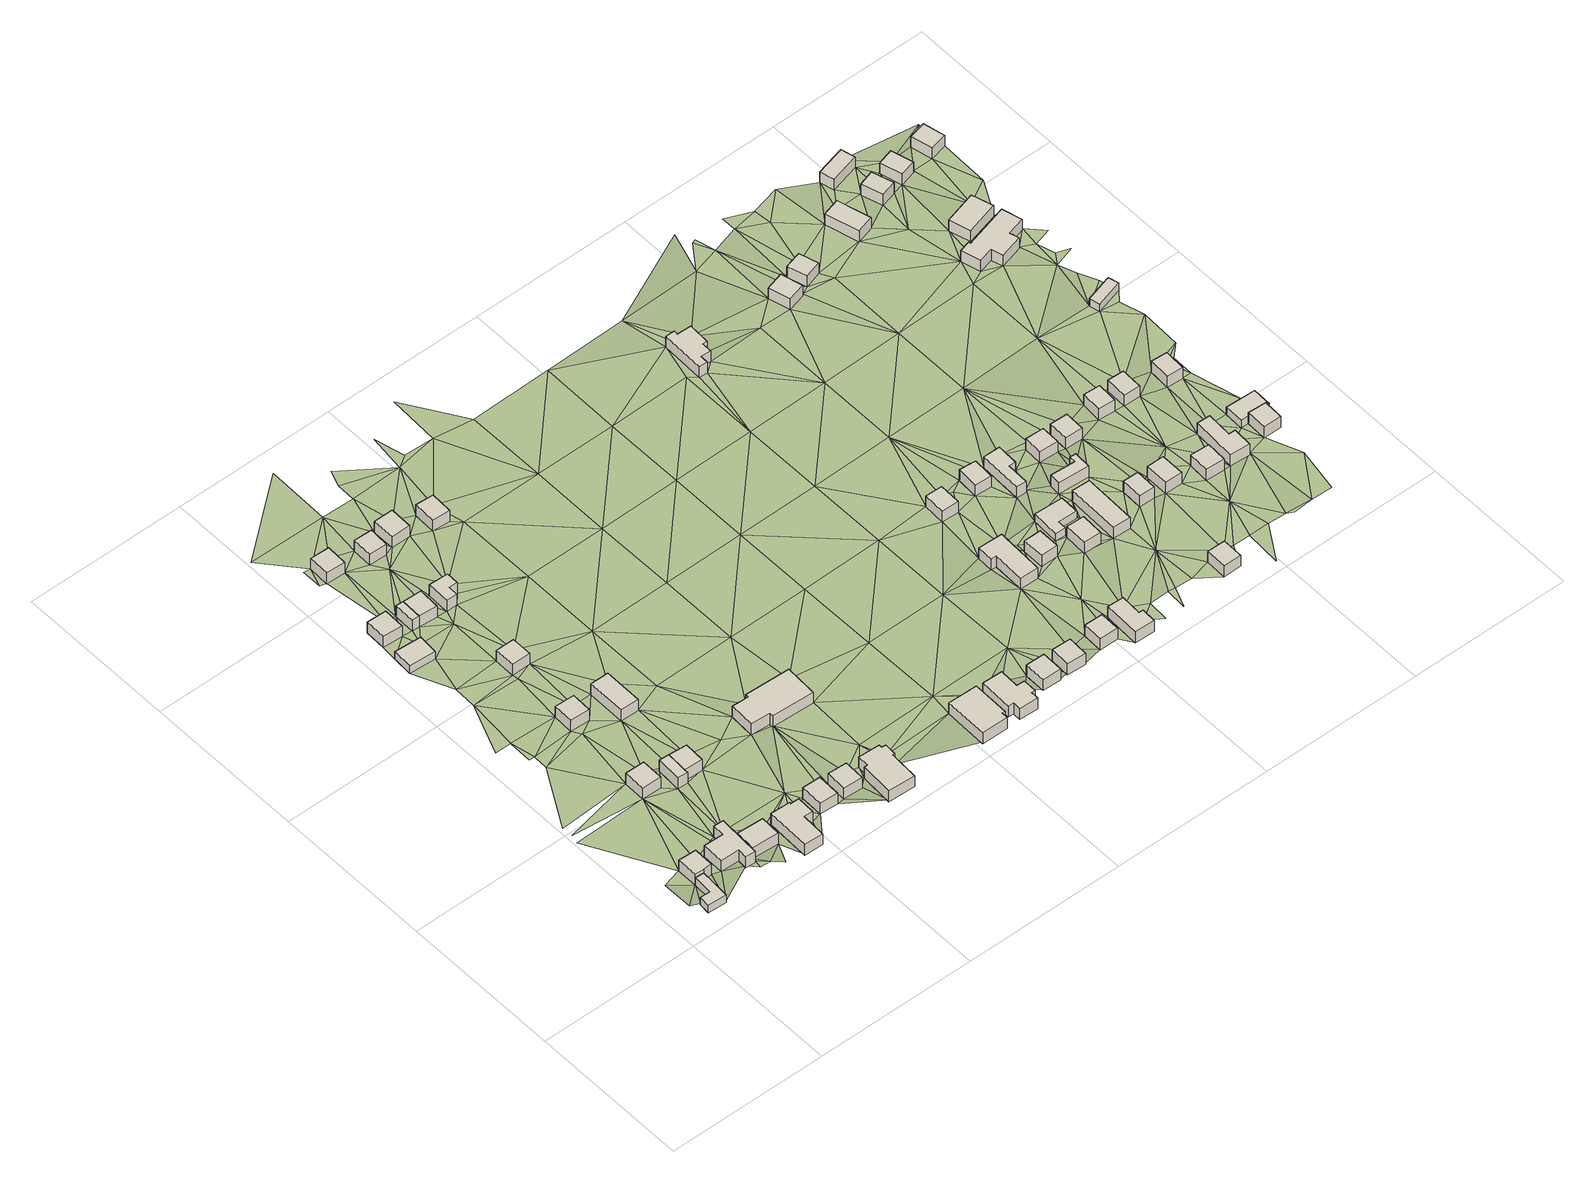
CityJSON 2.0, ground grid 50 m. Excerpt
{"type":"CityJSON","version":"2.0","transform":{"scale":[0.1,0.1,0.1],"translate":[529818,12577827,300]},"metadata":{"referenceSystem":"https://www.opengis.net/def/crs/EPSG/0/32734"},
"CityObjects":{
"building1":{"type":"Building","attributes":{"building":"cabin","building:levels":"1","building_height":2.8,"plus_code":"4FRWFFP8+54V","ground_height":163.8,"roof_height":166.6},"geometry":[{"type":"Solid","lod":"1","boundaries":[[[[0,1,2,3]],[[1,4,5,2]],[[4,6,7,5]],[[6,8,9,7]],[[8,10,11,9]],[[10,0,3,11]],[[3,2,5,7,9,11]],[[10,8,6,4,1,0]]]]}]},
"building2":{"type":"Building","attributes":{"address":"71 Palm Lane Mamre 7347 Cape Town","building":"house","building:levels":"1","building_height":4.1,"plus_code":"4FRWFFP8+648","ground_height":163.8,"roof_height":167.9},"geometry":[{"type":"Solid","lod":"1","boundaries":[[[[1,0,12,13]],[[0,14,15,12]],[[14,16,17,15]],[[16,18,19,17]],[[18,1,13,19]],[[13,12,15,17,19]],[[18,16,14,0,1]]]]}]},
"building3":{"type":"Building","attributes":{"address":"73 Palm Lane Mamre 7347 Cape Town","building":"house","building:levels":"1","building_height":4.1,"plus_code":"4FRWFFP8+657","ground_height":163.92,"roof_height":168.02},"geometry":[{"type":"Solid","lod":"1","boundaries":[[[[20,21,22,23]],[[21,24,25,22]],[[24,26,27,25]],[[26,28,29,27]],[[28,30,31,29]],[[30,32,33,31]],[[32,34,35,33]],[[34,20,23,35]],[[23,22,25,27,29,31,33,35]],[[34,32,30,28,26,24,21,20]]]]}]},
"building4":{"type":"Building","attributes":{"address":"75 Palm Lane Mamre 7347 Cape Town","building":"house","building:levels":"1","building_height":4.1,"plus_code":"4FRWFFP8+662","ground_height":163.92,"roof_height":168.02},"geometry":[{"type":"Solid","lod":"1","boundaries":[[[[36,37,38,39]],[[37,40,41,38]],[[40,42,43,41]],[[42,36,39,43]],[[39,38,41,43]],[[42,40,37,36]]]]}]},
"building5":{"type":"Building","attributes":{"address":"74 Palm Lane Mamre 7347 Cape Town","building":"house","building:levels":"1","building_height":4.1,"plus_code":"4FRWFFP8+85G","ground_height":163.4,"roof_height":167.5},"geometry":[{"type":"Solid","lod":"1","boundaries":[[[[44,45,46,47]],[[45,48,49,46]],[[48,50,51,49]],[[50,44,47,51]],[[47,46,49,51]],[[50,48,45,44]]]]}]},
"building6":{"type":"Building","attributes":{"address":"Mamre 7347 Cape Town","building":"cabin","building:levels":"1","building_height":2.8,"plus_code":"4FRWFFP8+H4M","ground_height":162.98,"roof_height":165.78},"geometry":[{"type":"Solid","lod":"1","boundaries":[[[[52,53,54,55]],[[53,56,57,54]],[[56,58,59,57]],[[58,52,55,59]],[[55,54,57,59]],[[58,56,53,52]]]]}]},
"building7":{"type":"Building","attributes":{"address":"Mamre 7347 Cape Town","building":"garage","building:levels":"1","building_height":4.1,"plus_code":"4FRWFFP8+866","ground_height":163.4,"roof_height":167.5},"geometry":[{"type":"Solid","lod":"1","boundaries":[[[[60,61,62,63]],[[61,64,65,62]],[[64,66,67,65]],[[66,68,69,67]],[[68,60,63,69]],[[63,62,65,67,69]],[[68,66,64,61,60]]]]}]},
"building8":{"type":"Building","attributes":{"address":"77 Palm Lane Mamre 7347 Cape Town","building":"house","building:levels":"1","building_height":4.1,"plus_code":"4FRWFFP8+56H","ground_height":164.09,"roof_height":168.19},"geometry":[{"type":"Solid","lod":"1","boundaries":[[[[70,71,72,73]],[[71,74,75,72]],[[74,76,77,75]],[[76,78,79,77]],[[78,80,81,79]],[[80,82,83,81]],[[82,84,85,83]],[[84,70,73,85]],[[73,72,75,77,79,81,83,85]],[[84,82,80,78,76,74,71,70]]]]}]},
"building9":{"type":"Building","attributes":{"address":"15 Manna Lane Mamre 7347 Cape Town","building":"house","building:levels":"1","building_height":4.1,"plus_code":"4FRWFFP8+J4F","ground_height":163.02,"roof_height":167.12},"geometry":[{"type":"Solid","lod":"1","boundaries":[[[[86,87,88,89]],[[87,90,91,88]],[[90,92,93,91]],[[92,86,89,93]],[[89,88,91,93]],[[92,90,87,86]]]]}]},
"building10":{"type":"Building","attributes":{"address":"Olyf Lane Mamre 7347 Cape Town","building":"house","building:levels":"1","building_height":4.1,"plus_code":"4FRWFFP8+C5P","ground_height":162.97,"roof_height":167.07},"geometry":[{"type":"Solid","lod":"1","boundaries":[[[[94,95,96,97]],[[95,98,99,96]],[[98,100,101,99]],[[100,94,97,101]],[[97,96,99,101]],[[100,98,95,94]]]]}]},
"building11":{"type":"Building","attributes":{"address":"76 Palm Lane Mamre 7347 Cape Town","building":"house","building:levels":"1","building_height":4.1,"plus_code":"4FRWFFP8+868","ground_height":163.4,"roof_height":167.5},"geometry":[{"type":"Solid","lod":"1","boundaries":[[[[60,68,69,63]],[[68,102,103,69]],[[102,104,105,103]],[[104,60,63,105]],[[63,69,103,105]],[[104,102,68,60]]]]}]},
"building12":{"type":"Building","attributes":{"building":"garage","building:levels":"1","building_height":4.1,"plus_code":"4FRWFFP8+J4H","ground_height":162.98,"roof_height":167.08},"geometry":[{"type":"Solid","lod":"1","boundaries":[[[[106,107,108,109]],[[107,110,111,108]],[[110,112,113,111]],[[112,106,109,113]],[[109,108,111,113]],[[112,110,107,106]]]]}]},
"building13":{"type":"Building","attributes":{"address":"18 Olyf Lane Mamre 7347 Cape Town","building":"house","building:levels":"1","building_height":4.1,"plus_code":"4FRWFFP8+G5H","ground_height":162.94,"roof_height":167.04},"geometry":[{"type":"Solid","lod":"1","boundaries":[[[[114,115,116,117]],[[115,118,119,116]],[[118,120,121,119]],[[120,114,117,121]],[[117,116,119,121]],[[120,118,115,114]]]]}]},
"building14":{"type":"Building","attributes":{"address":"79 Palm Lane Mamre 7347 Cape Town","building":"house","building:levels":"1","building_height":4.1,"plus_code":"4FRWFFP8+682","ground_height":164.09,"roof_height":168.19},"geometry":[{"type":"Solid","lod":"1","boundaries":[[[[122,123,124,125]],[[123,126,127,124]],[[126,128,129,127]],[[128,122,125,129]],[[125,124,127,129]],[[128,126,123,122]]]]}]},
"building15":{"type":"Building","attributes":{"address":"13 Manna Lane Mamre 7347 Cape Town","building":"house","building:levels":"1","building_height":4.1,"plus_code":"4FRWFFP8+J5F","ground_height":162.98,"roof_height":167.08},"geometry":[{"type":"Solid","lod":"1","boundaries":[[[[106,112,113,109]],[[112,130,131,113]],[[130,132,133,131]],[[132,106,109,133]],[[109,113,131,133]],[[132,130,112,106]]]]}]},
"building16":{"type":"Building","attributes":{"address":"40 Manna Lane Mamre 7347 Cape Town","building":"house","building:levels":"1","building_height":4.1,"plus_code":"4FRWFFP8+P4G","ground_height":162.66,"roof_height":166.76},"geometry":[{"type":"Solid","lod":"1","boundaries":[[[[134,135,136,137]],[[135,138,139,136]],[[138,140,141,139]],[[140,134,137,141]],[[137,136,139,141]],[[140,138,135,134]]]]}]},
"building17":{"type":"Building","attributes":{"address":"Olyf Lane Mamre 7347 Cape Town","building":"house","building:levels":"1","building_height":4.1,"plus_code":"4FRWFFP8+C6G","ground_height":162.97,"roof_height":167.07},"geometry":[{"type":"Solid","lod":"1","boundaries":[[[[142,143,144,145]],[[143,146,147,144]],[[146,148,149,147]],[[148,142,145,149]],[[145,144,147,149]],[[148,146,143,142]]]]}]},
"building18":{"type":"Building","attributes":{"address":"81 Palm Lane Mamre 7347 Cape Town","building":"house","building:levels":"1","building_height":4.1,"plus_code":"4FRWFFP8+684","ground_height":164.09,"roof_height":168.19},"geometry":[{"type":"Solid","lod":"1","boundaries":[[[[150,151,152,153]],[[151,154,155,152]],[[154,156,157,155]],[[156,150,153,157]],[[153,152,155,157]],[[156,154,151,150]]]]}]},
"building19":{"type":"Building","attributes":{"address":"11 Manna Lane Mamre 7347 Mamre, Cape Town","building":"house","building:levels":"1","building_height":4.1,"plus_code":"4FRWFFP8+J6C","ground_height":162.98,"roof_height":167.08},"geometry":[{"type":"Solid","lod":"1","boundaries":[[[[158,159,160,161]],[[159,162,163,160]],[[162,164,165,163]],[[164,166,167,165]],[[166,168,169,167]],[[168,158,161,169]],[[161,160,163,165,167,169]],[[168,166,164,162,159,158]]]]}]},
"building20":{"type":"Building","attributes":{"address":"38 Manna Lane Mamre 7347 Cape Town","building":"house","building:levels":"1","building_height":4.1,"plus_code":"4FRWFFP8+P59","ground_height":162.81,"roof_height":166.91},"geometry":[{"type":"Solid","lod":"1","boundaries":[[[[170,171,172,173]],[[171,174,175,172]],[[174,176,177,175]],[[176,170,173,177]],[[173,172,175,177]],[[176,174,171,170]]]]}]},
"building21":{"type":"Building","attributes":{"address":"83 Paradise Lane Mamre 7347 Cape Town","building":"house","building:levels":"1","building_height":4.1,"plus_code":"4FRWFFP8+59G","ground_height":164.45,"roof_height":168.55},"geometry":[{"type":"Solid","lod":"1","boundaries":[[[[178,179,180,181]],[[179,182,183,180]],[[182,184,185,183]],[[184,186,187,185]],[[186,188,189,187]],[[188,190,191,189]],[[190,192,193,191]],[[192,194,195,193]],[[194,196,197,195]],[[196,178,181,197]],[[181,180,183,185,187,189,191,193,195,197]],[[196,194,192,190,188,186,184,182,179,178]]]]}]},
"building22":{"type":"Building","attributes":{"address":"36 Manna Lane Mamre 7347 Cape Town","building":"house","building:levels":"1","building_height":4.1,"plus_code":"4FRWFFP8+P67","ground_height":162.66,"roof_height":166.76},"geometry":[{"type":"Solid","lod":"1","boundaries":[[[[198,199,200,201]],[[199,202,203,200]],[[202,204,205,203]],[[204,198,201,205]],[[201,200,203,205]],[[204,202,199,198]]]]}]},
"building23":{"type":"Building","attributes":{"address":"Mamre Community Centre Paradise Lane Mamre 7347 Cape Town","building":"yes","building:levels":"1","amenity":"community_centre","building_height":4.1,"plus_code":"4FRWFFP8+89C","ground_height":163.52,"roof_height":167.62},"geometry":[{"type":"Solid","lod":"1","boundaries":[[[[206,207,208,209]],[[207,210,211,208]],[[210,212,213,211]],[[212,214,215,213]],[[214,216,217,215]],[[216,218,219,217]],[[218,220,221,219]],[[220,206,209,221]],[[209,208,211,213,215,217,219,221]],[[220,218,216,214,212,210,207,206]]]]}]},
"building24":{"type":"Building","attributes":{"address":"34 Manna Lane Mamre 7347 Cape Town","building":"house","building:levels":"1","building_height":4.1,"plus_code":"4FRWFFP8+P73","ground_height":162.78,"roof_height":166.88},"geometry":[{"type":"Solid","lod":"1","boundaries":[[[[222,223,224,225]],[[223,226,227,224]],[[226,228,229,227]],[[228,222,225,229]],[[225,224,227,229]],[[228,226,223,222]]]]}]},
"building25":{"type":"Building","attributes":{"address":"87 Palm Lane Mamre 7347 Cape Town","building":"house","building:levels":"1","building_height":4.1,"plus_code":"4FRWFFP8+5GJ","ground_height":164.79,"roof_height":168.89},"geometry":[{"type":"Solid","lod":"1","boundaries":[[[[230,231,232,233]],[[231,234,235,232]],[[234,236,237,235]],[[236,238,239,237]],[[238,240,241,239]],[[240,230,233,241]],[[233,232,235,237,239,241]],[[240,238,236,234,231,230]]]]}]},
"building26":{"type":"Building","attributes":{"address":"89 Palm Lane Mamre 7347 Cape Town","building":"house","building:levels":"1","building_height":4.1,"plus_code":"4FRWFFP8+5H6","ground_height":164.79,"roof_height":168.89},"geometry":[{"type":"Solid","lod":"1","boundaries":[[[[242,243,244,245]],[[243,246,247,244]],[[246,248,249,247]],[[248,250,251,249]],[[250,252,253,251]],[[252,254,255,253]],[[254,256,257,255]],[[256,258,259,257]],[[258,260,261,259]],[[260,242,245,261]],[[245,244,247,249,251,253,255,257,259,261]],[[260,258,256,254,252,250,248,246,243,242]]]]}]},
"building27":{"type":"Building","attributes":{"address":"91 Palm Lane Mamre 7347 Cape Town","building":"house","building:levels":"1","building_height":4.1,"plus_code":"4FRWFFP8+5JC","ground_height":165.17,"roof_height":169.27},"geometry":[{"type":"Solid","lod":"1","boundaries":[[[[262,263,264,265]],[[263,266,267,264]],[[266,268,269,267]],[[268,262,265,269]],[[265,264,267,269]],[[268,266,263,262]]]]}]},
"building28":{"type":"Building","attributes":{"address":"93 Palm Lane Mamre 7347 Cape Town","building":"house","building:levels":"1","building_height":4.1,"plus_code":"4FRWFFP8+5JH","ground_height":165.17,"roof_height":169.27},"geometry":[{"type":"Solid","lod":"1","boundaries":[[[[270,271,272,273]],[[271,274,275,272]],[[274,276,277,275]],[[276,270,273,277]],[[273,272,275,277]],[[276,274,271,270]]]]}]},
"building29":{"type":"Building","attributes":{"address":"95 Palm Lane Mamre 7347 Cape Town","building":"house","building:levels":"1","building_height":4.1,"plus_code":"4FRWFFP8+5MH","ground_height":165.57,"roof_height":169.67},"geometry":[{"type":"Solid","lod":"1","boundaries":[[[[278,279,280,281]],[[279,282,283,280]],[[282,284,285,283]],[[284,278,281,285]],[[281,280,283,285]],[[284,282,279,278]]]]}]},
"building30":{"type":"Building","attributes":{"address":"82 Palm Lane Mamre 7347 Cape Town","building":"house","building:levels":"1","building_height":4.1,"plus_code":"4FRWFFP8+7MP","ground_height":165.26,"roof_height":169.36},"geometry":[{"type":"Solid","lod":"1","boundaries":[[[[286,287,288,289]],[[287,290,291,288]],[[290,292,293,291]],[[292,294,295,293]],[[294,296,297,295]],[[296,286,289,297]],[[289,288,291,293,295,297]],[[296,294,292,290,287,286]]]]}]},
"building31":{"type":"Building","attributes":{"address":"97 Palm Lane Mamre 7347 Cape Town","building":"house","building:levels":"1","building_height":4.1,"plus_code":"4FRWFFP8+5PG","ground_height":165.57,"roof_height":169.67},"geometry":[{"type":"Solid","lod":"1","boundaries":[[[[298,299,300,301]],[[299,302,303,300]],[[302,304,305,303]],[[304,306,307,305]],[[306,308,309,307]],[[308,298,301,309]],[[301,300,303,305,307,309]],[[308,306,304,302,299,298]]]]}]},
"building32":{"type":"Building","attributes":{"address":"39 Olyf Lane Mamre 7347 Cape Town","building":"house","building:levels":"1","building_height":4.1,"plus_code":"4FRWFFP8+9MX","ground_height":164.77,"roof_height":168.87},"geometry":[{"type":"Solid","lod":"1","boundaries":[[[[310,311,312,313]],[[311,314,315,312]],[[314,316,317,315]],[[316,310,313,317]],[[313,312,315,317]],[[316,314,311,310]]]]}]},
"building33":{"type":"Building","attributes":{"address":"84 Palm Lane Mamre 7347 Cape Town","building":"house","building:levels":"1","building_height":4.1,"plus_code":"4FRWFFP8+7PW","ground_height":165.26,"roof_height":169.36},"geometry":[{"type":"Solid","lod":"1","boundaries":[[[[318,319,320,321]],[[319,322,323,320]],[[322,324,325,323]],[[324,318,321,325]],[[321,320,323,325]],[[324,322,319,318]]]]}]},
"building34":{"type":"Building","attributes":{"address":"86 Palm Lane Mamre 7347 Cape Town","building":"house","building:levels":"1","building_height":4.1,"plus_code":"4FRWFFP8+7QF","ground_height":165.26,"roof_height":169.36},"geometry":[{"type":"Solid","lod":"1","boundaries":[[[[326,327,328,329]],[[327,330,331,328]],[[330,332,333,331]],[[332,326,329,333]],[[329,328,331,333]],[[332,330,327,326]]]]}]},
"building35":{"type":"Building","attributes":{"address":"26 Manna Lane Mamre 7347 Cape Town","building":"house","building:levels":"1","building_height":4.1,"plus_code":"4FRWFFP8+MJX","ground_height":163.68,"roof_height":167.78},"geometry":[{"type":"Solid","lod":"1","boundaries":[[[[334,335,336,337]],[[335,338,339,336]],[[338,340,341,339]],[[340,342,343,341]],[[342,344,345,343]],[[344,346,347,345]],[[346,348,349,347]],[[348,350,351,349]],[[350,352,353,351]],[[352,334,337,353]],[[337,336,339,341,343,345,347,349,351,353]],[[352,350,348,346,344,342,340,338,335,334]]]]}]},
"building36":{"type":"Building","attributes":{"building":"cabin","building:levels":"1","building_height":2.8,"plus_code":"4FRWFFP8+8Q7","ground_height":165.26,"roof_height":168.06},"geometry":[{"type":"Solid","lod":"1","boundaries":[[[[354,355,356,357]],[[355,358,359,356]],[[358,360,361,359]],[[360,362,363,361]],[[362,364,365,363]],[[364,354,357,365]],[[357,356,359,361,363,365]],[[364,362,360,358,355,354]]]]}]},
"building37":{"type":"Building","attributes":{"address":"37 Olyf Lane Mamre 7347 Cape Town","building":"house","building:levels":"1","building_height":4.1,"plus_code":"4FRWFFP8+9PX","ground_height":164.77,"roof_height":168.87},"geometry":[{"type":"Solid","lod":"1","boundaries":[[[[366,367,368,369]],[[367,370,371,368]],[[370,372,373,371]],[[372,366,369,373]],[[369,368,371,373]],[[372,370,367,366]]]]}]},
"building38":{"type":"Building","attributes":{"address":"35 Olyf Lane Mamre 7347 Cape Town","building":"house","building:levels":"1","building_height":4.1,"plus_code":"4FRWFFP8+9QF","ground_height":164.77,"roof_height":168.87},"geometry":[{"type":"Solid","lod":"1","boundaries":[[[[374,375,376,377]],[[375,378,379,376]],[[378,380,381,379]],[[380,382,383,381]],[[382,384,385,383]],[[384,374,377,385]],[[377,376,379,381,383,385]],[[384,382,380,378,375,374]]]]}]},
"building39":{"type":"Building","attributes":{"address":"88 Palm Lane Mamre 7347 Cape Town","building":"house","building:levels":"1","building_height":4.1,"plus_code":"4FRWFFP8+7RJ","ground_height":166.08,"roof_height":170.18},"geometry":[{"type":"Solid","lod":"1","boundaries":[[[[386,387,388,389]],[[387,390,391,388]],[[390,392,393,391]],[[392,386,389,393]],[[389,388,391,393]],[[392,390,387,386]]]]}]},
"building40":{"type":"Building","attributes":{"address":"103 Palm Lane Mamre 7347 Cape Town","building":"house","building:levels":"1","building_height":4.1,"plus_code":"4FRWFFP8+5V6","ground_height":166.15,"roof_height":170.25},"geometry":[{"type":"Solid","lod":"1","boundaries":[[[[394,395,396,397]],[[395,398,399,396]],[[398,400,401,399]],[[400,394,397,401]],[[397,396,399,401]],[[400,398,395,394]]]]}]},
"building41":{"type":"Building","attributes":{"building":"yes","building:levels":"1","building_height":4.1,"plus_code":"4FRWFFP8+8RM","ground_height":166.08,"roof_height":170.18},"geometry":[{"type":"Solid","lod":"1","boundaries":[[[[402,403,404,405]],[[403,406,407,404]],[[406,408,409,407]],[[408,410,411,409]],[[410,412,413,411]],[[412,402,405,413]],[[405,404,407,409,411,413]],[[412,410,408,406,403,402]]]]}]},
"building42":{"type":"Building","attributes":{"address":"33 Olyf Lane Mamre 7347 Cape Town","building":"house","building:levels":"1","building_height":4.1,"plus_code":"4FRWFFP8+9RP","ground_height":165.59,"roof_height":169.69},"geometry":[{"type":"Solid","lod":"1","boundaries":[[[[414,415,416,417]],[[415,418,419,416]],[[418,420,421,419]],[[420,414,417,421]],[[417,416,419,421]],[[420,418,415,414]]]]}]},
"building43":{"type":"Building","attributes":{"address":"90 Palm Lane Mamre 7347 Cape Town","building":"house","building:levels":"1","building_height":4.1,"plus_code":"4FRWFFP8+7VJ","ground_height":166.08,"roof_height":170.18},"geometry":[{"type":"Solid","lod":"1","boundaries":[[[[422,423,424,425]],[[423,426,427,424]],[[426,428,429,427]],[[428,422,425,429]],[[425,424,427,429]],[[428,426,423,422]]]]}]},
"building44":{"type":"Building","attributes":{"address":"92 Palm Lane Mamre 7347 Cape Town","building":"house","building:levels":"1","building_height":4.1,"plus_code":"4FRWFFP8+7VH","ground_height":166.67,"roof_height":170.77},"geometry":[{"type":"Solid","lod":"1","boundaries":[[[[430,431,432,433]],[[431,434,435,432]],[[434,436,437,435]],[[436,430,433,437]],[[433,432,435,437]],[[436,434,431,430]]]]}]},
"building45":{"type":"Building","attributes":{"address":"31 Olyf Lane Mamre 7347 Cape Town","building":"house","building:levels":"1","building_height":4.1,"plus_code":"4FRWFFP8+9VJ","ground_height":165.59,"roof_height":169.69},"geometry":[{"type":"Solid","lod":"1","boundaries":[[[[438,439,440,441]],[[439,442,443,440]],[[442,444,445,443]],[[444,438,441,445]],[[441,440,443,445]],[[444,442,439,438]]]]}]},
"building46":{"type":"Building","attributes":{"address":"Manna Lane 7347 Cape Town","building":"house","building:levels":"1","building_height":4.1,"plus_code":"4FRWFFP8+MQP","ground_height":164.38,"roof_height":168.48},"geometry":[{"type":"Solid","lod":"1","boundaries":[[[[446,447,448,449]],[[447,450,451,448]],[[450,452,453,451]],[[452,446,449,453]],[[449,448,451,453]],[[452,450,447,446]]]]}]},
"building47":{"type":"Building","attributes":{"address":"94 Palm Lane Mamre 7347 Cape Town","building":"house","building:levels":"1","building_height":4.1,"plus_code":"4FRWFFP8+7W9","ground_height":166.65,"roof_height":170.75},"geometry":[{"type":"Solid","lod":"1","boundaries":[[[[454,455,456,457]],[[455,458,459,456]],[[458,460,461,459]],[[460,454,457,461]],[[457,456,459,461]],[[460,458,455,454]]]]}]},
"building48":{"type":"Building","attributes":{"address":"Manna Lane 7347 Cape Town","building":"house","building:levels":"1","building_height":4.1,"plus_code":"4FRWFFP8+MRR","ground_height":165.34,"roof_height":169.44},"geometry":[{"type":"Solid","lod":"1","boundaries":[[[[462,463,464,465]],[[463,466,467,464]],[[466,468,469,467]],[[468,462,465,469]],[[465,464,467,469]],[[468,466,463,462]]]]}]},
"building49":{"type":"Building","attributes":{"address":"29 Olyf Lane Mamre 7347 Cape Town","building":"house","building:levels":"1","building_height":4.1,"plus_code":"4FRWFFP8+9WM","ground_height":166.47,"roof_height":170.57},"geometry":[{"type":"Solid","lod":"1","boundaries":[[[[470,471,472,473]],[[471,474,475,472]],[[474,476,477,475]],[[476,470,473,477]],[[473,472,475,477]],[[476,474,471,470]]]]}]},
"building50":{"type":"Building","attributes":{"address":"96 Palm Lane Mamre 7347 Cape Town","building":"house","building:levels":"1","building_height":4.1,"plus_code":"4FRWFFP8+7XP","ground_height":166.65,"roof_height":170.75},"geometry":[{"type":"Solid","lod":"1","boundaries":[[[[478,479,480,481]],[[479,482,483,480]],[[482,484,485,483]],[[484,486,487,485]],[[486,488,489,487]],[[488,478,481,489]],[[481,480,483,485,487,489]],[[488,486,484,482,479,478]]]]}]},
"building51":{"type":"Building","attributes":{"address":"27 Olyf Lane Mamre 7347 Cape Town","building":"house","building:levels":"1","building_height":4.1,"plus_code":"4FRWFFP8+9WQ","ground_height":166.47,"roof_height":170.57},"geometry":[{"type":"Solid","lod":"1","boundaries":[[[[490,491,492,493]],[[491,494,495,492]],[[494,496,497,495]],[[496,490,493,497]],[[493,492,495,497]],[[496,494,491,490]]]]}]},
"building52":{"type":"Building","attributes":{"address":"98 Palm Lane Mamre 7347 Cape Town","building":"house","building:levels":"1","building_height":4.1,"plus_code":"4FRWFFP9+728","ground_height":167.17,"roof_height":171.27},"geometry":[{"type":"Solid","lod":"1","boundaries":[[[[498,499,500,501]],[[499,502,503,500]],[[502,504,505,503]],[[504,498,501,505]],[[501,500,503,505]],[[504,502,499,498]]]]}]},
"building53":{"type":"Building","attributes":{"address":"25 Olyf Lane Mamre 7347 Cape Town","building":"house","building:levels":"1","building_height":4.1,"plus_code":"4FRWFFP9+92C","ground_height":167.1,"roof_height":171.2},"geometry":[{"type":"Solid","lod":"1","boundaries":[[[[506,507,508,509]],[[507,510,511,508]],[[510,512,513,511]],[[512,506,509,513]],[[509,508,511,513]],[[512,510,507,506]]]]}]},
"building54":{"type":"Building","attributes":{"building":"cabin","building:levels":"1","building_height":2.8,"plus_code":"4FRWFFP9+72P","ground_height":167.17,"roof_height":169.97},"geometry":[{"type":"Solid","lod":"1","boundaries":[[[[499,498,514,515]],[[498,516,517,514]],[[516,518,519,517]],[[518,520,521,519]],[[520,522,523,521]],[[522,499,515,523]],[[515,514,517,519,521,523]],[[522,520,518,516,498,499]]]]}]},
"building55":{"type":"Building","attributes":{"address":"14 Manna Lane Mamre 7347 Cape Town","building":"house","building:levels":"1","building_height":4.1,"plus_code":"4FRWFFP8+PV9","ground_height":165.54,"roof_height":169.64},"geometry":[{"type":"Solid","lod":"1","boundaries":[[[[524,525,526,527]],[[525,528,529,526]],[[528,530,531,529]],[[530,524,527,531]],[[527,526,529,531]],[[530,528,525,524]]]]}]},
"building56":{"type":"Building","attributes":{"building":"house","building:levels":"1","building_height":4.1,"plus_code":"4FRWFFP8+QW8","ground_height":166.03,"roof_height":170.13},"geometry":[{"type":"Solid","lod":"1","boundaries":[[[[532,533,534,535]],[[533,536,537,534]],[[536,538,539,537]],[[538,532,535,539]],[[535,534,537,539]],[[538,536,533,532]]]]}]},
"building57":{"type":"Building","attributes":{"building":"cabin","building:levels":"1","building_height":2.8,"plus_code":"4FRWFFP9+F2P","ground_height":166.82,"roof_height":169.62},"geometry":[{"type":"Solid","lod":"1","boundaries":[[[[540,541,542,543]],[[541,544,545,542]],[[544,546,547,545]],[[546,540,543,547]],[[543,542,545,547]],[[546,544,541,540]]]]}]},
"building58":{"type":"Building","attributes":{"address":"12 Manna Lane Mamre 7347 Cape Town","building":"house","building:levels":"1","building_height":4.1,"plus_code":"4FRWFFP8+PWH","ground_height":165.75,"roof_height":169.85},"geometry":[{"type":"Solid","lod":"1","boundaries":[[[[548,549,550,551]],[[549,552,553,550]],[[552,554,555,553]],[[554,548,551,555]],[[551,550,553,555]],[[554,552,549,548]]]]}]},
"building59":{"type":"Building","attributes":{"address":"4 Olyf Lane Mamre 7347 Cape Town","building":"house","building:levels":"1","building_height":4.1,"plus_code":"4FRWFFP8+HXW","ground_height":165.92,"roof_height":170.02},"geometry":[{"type":"Solid","lod":"1","boundaries":[[[[556,557,558,559]],[[557,560,561,558]],[[560,562,563,561]],[[562,564,565,563]],[[564,566,567,565]],[[566,568,569,567]],[[568,570,571,569]],[[570,572,573,571]],[[572,574,575,573]],[[574,556,559,575]],[[559,558,561,563,565,567,569,571,573,575]],[[574,572,570,568,566,564,562,560,557,556]]]]}]},
"building60":{"type":"Building","attributes":{"address":"2 Olyf Lane Mamre 7347 Cape Town","building":"house","building:levels":"1","building_height":4.1,"plus_code":"4FRWFFP8+JXQ","ground_height":165.75,"roof_height":169.85},"geometry":[{"type":"Solid","lod":"1","boundaries":[[[[576,577,578,579]],[[577,580,581,578]],[[580,582,583,581]],[[582,576,579,583]],[[579,578,581,583]],[[582,580,577,576]]]]}]},
"building61":{"type":"Building","attributes":{"address":"10 Manna Lane Mamre 7347 Cape Town","building":"house","building:levels":"1","building_height":4.1,"plus_code":"4FRWFFP8+PXG","ground_height":166.03,"roof_height":170.13},"geometry":[{"type":"Solid","lod":"1","boundaries":[[[[584,585,586,587]],[[585,588,589,586]],[[588,590,591,589]],[[590,584,587,591]],[[587,586,589,591]],[[590,588,585,584]]]]}]},
"building62":{"type":"Building","attributes":{"address":"8 Manna Lane Mamre 7347 Cape Town","building":"house","building:levels":"1","building_height":4.1,"plus_code":"4FRWFFP9+P2P","ground_height":166.68,"roof_height":170.78},"geometry":[{"type":"Solid","lod":"1","boundaries":[[[[592,593,594,595]],[[593,596,597,594]],[[596,598,599,597]],[[598,592,595,599]],[[595,594,597,599]],[[598,596,593,592]]]]}]},
"terrain1":{"type":"TINRelief","geometry":[{"type":"CompositeSurface","lod":"1","boundaries":[[[600,601,1]],[[1,602,600]],[[1,601,603]],[[18,602,1]],[[604,605,606]],[[28,605,604]],[[50,607,18]],[[28,604,608]],[[26,609,605]],[[28,26,605]],[[18,609,50]],[[26,610,609]],[[30,28,608]],[[48,611,612]],[[613,50,48]],[[610,26,24]],[[50,609,610]],[[608,614,615]],[[615,614,616]],[[610,24,21]],[[616,40,615]],[[617,618,619]],[[40,37,615]],[[610,21,50]],[[620,621,619]],[[615,37,20]],[[42,40,616]],[[622,42,616]],[[98,618,611]],[[21,64,50]],[[21,20,64]],[[20,37,623]],[[95,619,618]],[[624,611,48]],[[50,64,44]],[[620,619,95]],[[611,624,98]],[[66,64,20]],[[625,71,42]],[[95,618,98]],[[624,48,45]],[[42,71,623]],[[61,45,44]],[[61,44,64]],[[58,56,626]],[[66,20,627]],[[628,20,623]],[[115,626,620]],[[87,53,90]],[[45,61,60]],[[629,620,95]],[[90,53,52]],[[98,624,100]],[[628,623,71]],[[627,68,66]],[[20,628,627]],[[146,624,45]],[[114,58,626]],[[78,630,80]],[[146,45,60]],[[629,115,620]],[[628,71,70]],[[626,115,114]],[[630,123,80]],[[52,110,90]],[[100,624,146]],[[629,95,94]],[[84,82,70]],[[107,92,90]],[[90,110,107]],[[60,631,146]],[[112,110,52]],[[632,52,58]],[[80,123,82]],[[70,82,628]],[[143,94,100]],[[58,114,632]],[[123,122,82]],[[146,143,100]],[[628,82,122]],[[112,52,632]],[[134,633,634]],[[635,633,134]],[[118,629,94]],[[115,629,118]],[[636,92,107]],[[636,634,92]],[[627,637,631]],[[631,638,146]],[[143,118,94]],[[122,128,628]],[[632,130,112]],[[214,627,628]],[[120,632,114]],[[638,631,637]],[[639,107,106]],[[134,640,641]],[[143,642,118]],[[637,627,214]],[[639,636,107]],[[130,632,162]],[[132,130,162]],[[126,150,128]],[[150,126,151]],[[132,639,106]],[[632,120,164]],[[643,151,126]],[[632,164,162]],[[162,159,132]],[[128,644,628]],[[140,636,170]],[[640,134,140]],[[636,639,171]],[[637,212,638]],[[642,638,645]],[[636,171,170]],[[639,132,159]],[[646,151,643]],[[118,647,120]],[[628,644,214]],[[150,644,128]],[[647,118,642]],[[645,638,212]],[[212,637,214]],[[168,166,164]],[[639,159,158]],[[640,140,170]],[[641,640,648]],[[171,639,174]],[[646,643,178]],[[649,644,150]],[[649,646,178]],[[642,645,647]],[[120,650,164]],[[178,194,649]],[[174,639,651]],[[194,178,196]],[[652,214,644]],[[212,653,645]],[[198,170,176]],[[170,198,640]],[[639,158,654]],[[651,176,174]],[[164,650,168]],[[194,655,649]],[[654,651,639]],[[650,120,647]],[[644,649,655]],[[212,656,653]],[[198,176,651]],[[158,168,650]],[[194,192,655]],[[186,184,657]],[[640,198,658]],[[223,654,158]],[[190,188,192]],[[655,192,188]],[[655,659,644]],[[660,645,653]],[[645,660,647]],[[658,198,661]],[[158,650,662]],[[223,158,662]],[[661,654,222]],[[654,223,222]],[[188,186,231]],[[653,663,660]],[[188,664,655]],[[665,658,661]],[[662,226,223]],[[658,665,666]],[[661,222,665]],[[664,659,655]],[[667,650,647]],[[666,665,668]],[[660,669,647]],[[226,662,228]],[[670,231,186]],[[665,222,228]],[[664,188,231]],[[650,667,662]],[[659,671,663]],[[667,647,669]],[[662,672,228]],[[659,664,671]],[[660,663,673]],[[674,665,228]],[[675,676,665]],[[675,665,674]],[[664,231,230]],[[672,662,667]],[[671,673,663]],[[228,672,674]],[[660,677,669]],[[230,678,679]],[[664,230,242]],[[679,242,230]],[[660,673,677]],[[667,669,680]],[[242,681,664]],[[664,682,671]],[[683,684,685]],[[674,672,686]],[[687,674,686]],[[683,681,242]],[[683,685,263]],[[680,669,677]],[[688,263,685]],[[689,672,667]],[[664,681,682]],[[681,683,263]],[[673,671,690]],[[263,262,681]],[[689,667,680]],[[262,691,692]],[[677,673,690]],[[686,672,693]],[[681,262,271]],[[262,692,271]],[[671,682,690]],[[270,681,271]],[[693,672,689]],[[270,694,695]],[[682,681,296]],[[681,270,296]],[[696,680,677]],[[677,690,697]],[[270,695,279]],[[279,296,270]],[[296,292,682]],[[697,696,677]],[[292,290,682]],[[690,682,310]],[[689,680,698]],[[699,296,279]],[[699,279,278]],[[682,290,310]],[[700,701,299]],[[278,700,299]],[[296,294,292]],[[278,299,699]],[[316,697,690]],[[286,296,699]],[[698,680,696]],[[316,690,310]],[[693,689,352]],[[299,298,699]],[[298,702,703]],[[324,286,699]],[[319,286,322]],[[290,311,310]],[[287,286,319]],[[290,287,311]],[[298,703,704]],[[322,286,324]],[[703,705,704]],[[298,706,699]],[[698,352,689]],[[319,707,287]],[[324,699,706]],[[319,318,707]],[[708,697,316]],[[355,287,707]],[[334,698,696]],[[287,366,311]],[[696,697,709]],[[352,710,693]],[[334,696,335]],[[358,318,324]],[[711,314,311]],[[707,318,355]],[[298,704,712]],[[392,706,298]],[[708,316,314]],[[327,358,324]],[[711,311,366]],[[706,327,324]],[[713,714,715]],[[355,318,358]],[[287,380,366]],[[380,287,355]],[[698,334,352]],[[314,711,372]],[[712,704,715]],[[360,358,327]],[[709,697,708]],[[392,298,712]],[[711,366,372]],[[335,696,709]],[[708,314,372]],[[335,340,338]],[[715,714,712]],[[716,360,327]],[[706,392,717]],[[362,360,716]],[[710,352,350]],[[366,380,367]],[[714,718,712]],[[380,355,719]],[[720,362,716]],[[717,392,716]],[[342,340,344]],[[708,372,370]],[[710,350,346]],[[340,335,709]],[[350,348,346]],[[402,719,355]],[[378,367,380]],[[402,355,721]],[[370,367,378]],[[390,716,392]],[[708,370,378]],[[390,720,716]],[[718,398,712]],[[392,712,386]],[[400,398,718]],[[390,721,720]],[[344,340,722]],[[390,402,721]],[[723,724,719]],[[412,719,402]],[[722,346,344]],[[709,722,340]],[[398,725,712]],[[422,386,712]],[[402,390,387]],[[710,346,726]],[[418,719,412]],[[723,719,418]],[[378,727,708]],[[723,415,728]],[[403,402,387]],[[387,386,428]],[[422,712,423]],[[428,386,422]],[[723,418,415]],[[712,725,430]],[[418,412,408]],[[729,730,725]],[[410,408,412]],[[727,378,728]],[[709,708,731]],[[712,430,423]],[[732,728,415]],[[387,428,403]],[[346,722,452]],[[420,418,408]],[[709,446,722]],[[452,726,346]],[[710,726,733]],[[406,420,408]],[[426,403,428]],[[728,732,727]],[[732,415,414]],[[734,725,730]],[[406,444,420]],[[731,708,727]],[[406,403,438]],[[725,734,430]],[[442,732,414]],[[436,426,423]],[[403,426,438]],[[423,430,436]],[[730,735,734]],[[442,414,420]],[[735,736,737]],[[442,420,444]],[[406,438,444]],[[722,446,452]],[[446,709,731]],[[732,442,727]],[[426,436,438]],[[735,737,734]],[[430,734,431]],[[442,439,727]],[[726,452,738]],[[739,438,436]],[[734,454,431]],[[726,738,740]],[[734,737,741]],[[436,434,739]],[[434,431,460]],[[452,742,738]],[[731,743,446]],[[470,439,438]],[[476,727,439]],[[460,431,454]],[[744,740,738]],[[455,454,734]],[[468,742,743]],[[739,470,438]],[[466,738,742]],[[434,460,739]],[[468,466,742]],[[439,470,476]],[[734,488,455]],[[745,743,731]],[[746,734,741]],[[468,743,745]],[[747,748,741]],[[749,738,466]],[[739,460,458]],[[739,471,470]],[[746,488,734]],[[476,750,727]],[[468,745,462]],[[466,463,749]],[[455,488,458]],[[731,727,751]],[[739,490,471]],[[741,748,746]],[[739,458,486]],[[752,476,474]],[[458,488,486]],[[739,491,490]],[[471,496,474]],[[496,471,490]],[[486,491,739]],[[749,463,753]],[[474,496,752]],[[750,476,752]],[[754,749,755]],[[751,727,750]],[[463,462,528]],[[462,745,756]],[[731,566,745]],[[752,496,494]],[[746,748,757]],[[749,753,755]],[[757,748,758]],[[759,760,761]],[[753,463,528]],[[494,750,752]],[[746,762,761]],[[491,486,506]],[[506,486,759]],[[522,759,761]],[[756,528,462]],[[746,757,762]],[[522,761,762]],[[512,494,491]],[[759,522,520]],[[731,751,566]],[[755,753,763]],[[506,512,491]],[[522,762,499]],[[566,756,745]],[[506,759,507]],[[507,759,520]],[[753,528,763]],[[494,546,750]],[[764,507,520]],[[750,572,751]],[[765,494,512]],[[766,507,764]],[[766,510,507]],[[528,533,763]],[[767,756,768]],[[533,528,769]],[[768,756,566]],[[566,751,568]],[[510,770,512]],[[546,544,750]],[[771,510,766]],[[751,572,568]],[[546,494,765]],[[769,767,772]],[[510,771,770]],[[750,544,773]],[[750,773,572]],[[533,769,536]],[[767,768,554]],[[765,512,770]],[[772,536,769]],[[568,572,570]],[[772,767,554]],[[566,577,768]],[[566,564,577]],[[564,562,774]],[[774,577,564]],[[554,768,548]],[[772,538,536]],[[546,765,775]],[[590,768,577]],[[540,546,775]],[[768,590,548]],[[544,776,773]],[[572,773,777]],[[776,544,778]],[[774,562,779]],[[778,544,541]],[[780,538,772]],[[588,780,548]],[[538,780,588]],[[781,777,773]],[[588,548,590]],[[577,782,590]],[[783,784,777]],[[781,773,785]],[[774,779,786]],[[783,777,781]],[[773,787,785]],[[532,538,585]],[[588,585,538]],[[788,590,782]],[[783,781,789]],[[782,786,790]],[[782,598,788]],[[596,585,788]],[[585,791,532]],[[782,790,598]],[[788,598,596]],[[596,791,585]],[[598,790,592]],[[791,596,593]]]}]}
},
"vertices":[
[161,145,21],[134,147,21],[134,147,49],[161,145,49],[130,86,21],[130,86,49],[99,88,21],[99,88,49],[97,53,21],[97,53,49],[155,50,21],[155,50,49],
[161,145,62],[134,147,62],[188,147,21],[188,147,62],[189,209,21],[189,209,62],[134,211,21],[134,211,62],
[308,240,22],[278,241,22],[278,241,63],[308,240,63],[276,204,22],[276,204,63],[215,206,22],[215,206,63],[214,138,22],[214,138,63],[272,137,22],[272,137,63],[270,107,22],[270,107,63],[300,105,22],[300,105,63],
[389,179,22],[307,183,22],[307,183,63],[389,179,63],[304,119,22],[304,119,63],[386,115,22],[386,115,63],
[289,460,17],[290,528,17],[290,528,58],[289,460,58],[230,529,17],[230,529,58],[229,461,17],[229,461,58],
[151,1237,13],[69,1242,13],[69,1242,41],[151,1237,41],[65,1179,13],[65,1179,41],[147,1174,13],[147,1174,41],
[355,505,17],[324,507,17],[324,507,58],[355,505,58],[319,430,17],[319,430,58],[351,428,17],[351,428,58],[351,439,17],[351,439,58],
[476,175,24],[415,177,24],[415,177,65],[476,175,65],[410,40,24],[410,40,65],[469,38,24],[469,38,65],[472,114,24],[472,114,65],[500,113,24],[500,113,65],[502,169,24],[502,169,65],[476,170,24],[476,170,65],
[75,1356,13],[73,1291,13],[73,1291,54],[75,1356,54],[133,1288,13],[133,1288,54],[135,1354,13],[135,1354,54],
[308,822,12],[248,824,12],[248,824,53],[308,822,53],[245,761,12],[245,761,53],[306,759,12],[306,759,53],
[408,437,17],[408,437,58],[411,501,17],[411,501,58],
[190,1350,13],[167,1351,13],[167,1351,54],[190,1350,54],[165,1286,13],[165,1286,54],[188,1285,13],[188,1285,54],
[260,1068,12],[260,1003,12],[260,1003,53],[260,1068,53],[318,1004,12],[318,1004,53],[318,1068,12],[318,1068,53],
[535,191,24],[533,121,24],[533,121,65],[535,191,65],[589,119,24],[589,119,65],[591,190,24],[591,190,65],
[245,1281,13],[245,1281,54],[248,1348,13],[248,1348,54],
[111,1619,9],[109,1554,9],[109,1554,50],[111,1619,50],[168,1552,9],[168,1552,50],[170,1617,9],[170,1617,50],
[424,823,12],[367,823,12],[367,823,53],[424,823,53],[366,704,12],[366,704,53],[423,703,12],[423,703,53],
[615,186,24],[612,121,24],[612,121,65],[615,186,65],[672,119,24],[672,119,65],[674,183,24],[674,183,65],
[338,1348,13],[278,1350,13],[278,1350,54],[338,1348,54],[276,1280,13],[276,1280,54],[310,1279,13],[310,1279,54],[311,1310,13],[311,1310,54],[337,1309,13],[337,1309,54],
[235,1592,11],[233,1530,11],[233,1530,52],[235,1592,52],[288,1528,11],[288,1528,52],[291,1590,11],[291,1590,52],
[697,140,27],[691,37,27],[691,37,68],[697,140,68],[775,33,27],[775,33,68],[780,125,27],[780,125,68],[787,124,27],[787,124,68],[789,162,27],[789,162,68],[776,163,27],[776,163,68],[776,173,27],[776,173,68],[710,176,27],[710,176,68],[708,140,27],[708,140,68],
[317,1609,9],[317,1539,9],[317,1539,50],[317,1609,50],[376,1539,9],[376,1539,50],[377,1609,9],[377,1609,50],
[778,527,18],[638,533,18],[638,533,59],[778,527,59],[637,523,18],[637,523,59],[586,525,18],[586,525,59],[582,446,18],[582,446,59],[641,444,18],[641,444,59],[641,432,18],[641,432,59],[773,426,18],[773,426,59],
[434,1582,11],[431,1513,11],[431,1513,52],[434,1582,52],[486,1510,11],[486,1510,52],[489,1579,11],[489,1579,52],
[1094,162,31],[1003,164,31],[1003,164,72],[1094,162,72],[1000,29,31],[1000,29,72],[1082,28,31],[1082,28,72],[1083,48,31],[1083,48,72],[1092,48,31],[1092,48,72],
[1113,159,31],[1109,56,31],[1109,56,72],[1113,159,72],[1127,55,31],[1127,55,72],[1126,30,31],[1126,30,72],[1185,28,31],[1185,28,72],[1186,52,31],[1186,52,72],[1197,52,31],[1197,52,72],[1198,95,31],[1198,95,72],[1173,96,31],[1173,96,72],[1175,157,31],[1175,157,72],
[1294,130,34],[1236,131,34],[1236,131,75],[1294,130,75],[1235,64,34],[1235,64,75],[1293,63,34],[1293,63,75],
[1379,126,34],[1320,128,34],[1320,128,75],[1379,126,75],[1317,65,34],[1317,65,75],[1376,62,34],[1376,62,75],
[1493,134,38],[1436,135,38],[1436,135,79],[1493,134,79],[1434,73,38],[1434,73,79],[1492,72,38],[1492,72,79],
[1476,364,35],[1482,512,35],[1482,512,76],[1476,364,76],[1407,515,35],[1407,515,76],[1405,464,35],[1405,464,76],[1423,464,35],[1423,464,76],[1420,365,35],[1420,365,76],
[1572,143,38],[1522,145,38],[1522,145,79],[1572,143,79],[1517,33,38],[1517,33,79],[1580,30,38],[1580,30,79],[1582,77,38],[1582,77,79],[1569,78,38],[1569,78,79],
[1422,674,30],[1475,673,30],[1475,673,71],[1422,674,71],[1477,740,30],[1477,740,71],[1425,742,30],[1425,742,71],
[1564,457,35],[1511,457,35],[1511,457,76],[1564,457,76],[1511,390,35],[1511,390,76],[1564,390,35],[1564,390,76],
[1680,422,35],[1625,424,35],[1625,424,76],[1680,422,76],[1622,353,35],[1622,353,76],[1677,351,35],[1677,351,76],
[1285,1462,20],[1311,1461,20],[1311,1461,61],[1285,1462,61],[1312,1486,20],[1312,1486,61],[1343,1485,20],[1343,1485,61],[1344,1516,20],[1344,1516,61],[1358,1515,20],[1358,1515,61],[1361,1583,20],[1361,1583,61],[1317,1584,20],[1317,1584,61],[1318,1597,20],[1318,1597,61],[1289,1598,20],[1289,1598,61],
[1688,515,35],[1599,519,35],[1599,519,63],[1688,515,63],[1595,432,35],[1595,432,63],[1627,431,35],[1627,431,63],[1628,458,35],[1628,458,63],[1686,456,35],[1686,456,63],
[1544,687,30],[1596,684,30],[1596,684,71],[1544,687,71],[1600,750,30],[1600,750,71],[1549,754,30],[1549,754,71],
[1674,680,30],[1677,746,30],[1677,746,71],[1674,680,71],[1625,747,30],[1625,747,71],[1621,613,30],[1621,613,71],[1651,612,30],[1651,612,71],[1653,680,30],[1653,680,71],
[1762,335,44],[1767,500,44],[1767,500,85],[1762,335,85],[1712,502,44],[1712,502,85],[1706,337,44],[1706,337,85],
[1890,52,44],[1891,117,44],[1891,117,85],[1890,52,85],[1835,118,44],[1835,118,85],[1834,52,44],[1834,52,85],
[1702,544,44],[1798,538,44],[1798,538,85],[1702,544,85],[1801,592,44],[1801,592,85],[1782,593,44],[1782,593,85],[1781,573,44],[1781,573,85],[1704,578,44],[1704,578,85],
[1798,716,39],[1741,718,39],[1741,718,80],[1798,716,80],[1739,660,39],[1739,660,80],[1797,658,39],[1797,658,80],
[1829,375,44],[1877,374,44],[1877,374,85],[1829,375,85],[1879,440,44],[1879,440,85],[1831,441,44],[1831,441,85],
[1906,363,49],[1960,363,49],[1960,363,90],[1906,363,90],[1960,436,49],[1960,436,90],[1906,436,49],[1906,436,90],
[1874,651,39],[1876,713,39],[1876,713,80],[1874,651,80],[1822,715,39],[1822,715,80],[1820,653,39],[1820,653,80],
[1609,1483,27],[1664,1497,27],[1664,1497,68],[1609,1483,68],[1647,1563,27],[1647,1563,68],[1592,1548,27],[1592,1548,68],
[2014,330,49],[2072,327,49],[2072,327,90],[2014,330,90],[2075,391,49],[2075,391,90],[2017,394,49],[2017,394,90],
[1740,1523,36],[1723,1581,36],[1723,1581,77],[1740,1523,77],[1671,1567,36],[1671,1567,77],[1688,1507,36],[1688,1507,77],
[1944,668,47],[1995,664,47],[1995,664,88],[1944,668,88],[1999,728,47],[1999,728,88],[1948,731,47],[1948,731,88],
[2155,323,49],[2158,384,49],[2158,384,90],[2155,323,90],[2138,385,49],[2138,385,90],[2142,464,49],[2142,464,90],[2101,466,49],[2101,466,90],[2093,327,49],[2093,327,90],
[2024,661,47],[2075,660,47],[2075,660,88],[2024,661,88],[2077,726,47],[2077,726,88],[2026,728,47],[2026,728,88],
[2276,402,54],[2220,404,54],[2220,404,95],[2276,402,95],[2218,340,54],[2218,340,95],[2274,340,54],[2274,340,95],
[2145,634,54],[2195,631,54],[2195,631,95],[2145,634,95],[2199,697,54],[2199,697,95],[2149,700,54],[2149,700,95],
[2276,402,82],[2220,404,82],[2288,402,54],[2288,402,82],[2290,461,54],[2290,461,82],[2198,464,54],[2198,464,82],[2196,405,54],[2196,405,82],
[1942,1552,38],[1915,1654,38],[1915,1654,79],[1942,1552,79],[1861,1639,38],[1861,1639,79],[1888,1537,38],[1888,1537,79],
[2034,1776,43],[1943,1753,43],[1943,1753,84],[2034,1776,84],[1954,1710,43],[1954,1710,84],[2045,1733,43],[2045,1733,84],
[2272,969,51],[2264,1001,51],[2264,1001,79],[2272,969,79],[2180,977,51],[2180,977,79],[2187,945,51],[2187,945,79],
[2064,1604,40],[2044,1669,40],[2044,1669,81],[2064,1604,81],[1996,1655,40],[1996,1655,81],[2016,1590,40],[2016,1590,81],
[2172,1278,42],[2227,1293,42],[2227,1293,83],[2172,1278,83],[2210,1354,42],[2210,1354,83],[2074,1317,42],[2074,1317,83],[2073,1323,42],[2073,1323,83],[2038,1314,42],[2038,1314,83],[2054,1254,42],[2054,1254,83],[2099,1266,42],[2099,1266,83],[2109,1231,42],[2109,1231,83],[2179,1250,42],[2179,1250,83],
[2185,1443,40],[2084,1415,40],[2084,1415,81],[2185,1443,81],[2103,1350,40],[2103,1350,81],[2204,1378,40],[2204,1378,81],
[2146,1623,43],[2128,1690,43],[2128,1690,84],[2146,1623,84],[2079,1677,43],[2079,1677,84],[2097,1610,43],[2097,1610,84],
[2262,1635,50],[2247,1701,50],[2247,1701,91],[2262,1635,91],[2194,1689,50],[2194,1689,91],[2209,1623,50],[2209,1623,91],
[73,98,26],[99,88,26],[75,195,21],[130,86,26],[155,50,28],[188,147,22],[161,145,22],[5,457,16],[270,107,28],[189,209,22],[262,235,22],[117,707,12],[9,519,16],[12,485,16],[296,81,28],[300,105,28],[328,79,28],[101,755,12],[118,754,12],[103,829,12],[116,990,12],[52,830,12],[356,51,28],[389,179,24],[262,735,12],[410,40,30],[119,1060,12],[408,437,18],[512,235,24],[262,985,12],[469,38,30],[411,501,18],[262,1235,13],[90,1558,11],[109,1554,11],[91,1622,9],[168,1552,11],[512,485,18],[423,703,14],[262,1485,11],[251,1733,9],[12,1735,9],[424,823,14],[691,37,34],[641,432,21],[512,735,14],[672,119,27],[512,985,12],[256,1932,7],[674,183,27],[512,1235,12],[317,1539,11],[641,444,21],[638,533,21],[376,1539,11],[762,235,27],[637,523,21],[775,33,34],[352,1731,9],[773,426,21],[762,735,17],[377,1609,11],[512,1485,11],[778,527,21],[1011,235,31],[512,1735,10],[353,1789,9],[762,1235,13],[371,1839,9],[762,985,15],[1000,29,37],[1011,485,25],[762,1485,12],[1011,735,20],[640,1753,12],[548,1758,10],[525,1850,10],[1011,985,18],[1092,48,37],[1109,56,37],[1011,1235,16],[1261,235,34],[1261,485,28],[1175,157,34],[1173,96,39],[1198,95,39],[762,1735,12],[648,1914,10],[1235,64,39],[1011,1485,14],[1261,735,25],[1293,63,39],[1317,65,39],[1011,1735,17],[1376,62,39],[1434,73,39],[1261,1235,21],[1261,985,22],[1261,1485,20],[1511,235,38],[1492,72,39],[1517,33,39],[1569,78,39],[1582,77,39],[1635,110,38],[1631,45,39],[1622,353,38],[1511,485,35],[1511,985,27],[1511,1235,27],[1261,1735,25],[1511,735,30],[1761,235,44],[1689,42,44],[1715,105,44],[1693,107,44],[1680,422,44],[1677,351,44],[1768,102,44],[1651,612,39],[1686,456,44],[1688,515,44],[1511,1485,27],[1674,680,39],[1653,680,39],[1891,117,49],[1511,1735,33],[1761,985,33],[1677,746,39],[1890,52,49],[1919,116,49],[1761,1235,33],[1761,735,39],[1555,1869,28],[2011,235,49],[1973,113,49],[1967,4,49],[2036,114,49],[1596,1757,33],[2011,485,49],[1569,1815,33],[2092,111,49],[1647,1563,36],[1664,1497,36],[1580,1818,33],[1761,1485,36],[2155,323,56],[2114,100,49],[2169,98,57],[1677,1778,38],[2011,985,44],[2011,1235,42],[2011,735,47],[1761,1735,38],[1677,1824,38],[1756,1790,38],[1888,1537,40],[2261,235,56],[2235,96,57],[2142,464,54],[2138,385,54],[2158,384,54],[2218,340,56],[1846,1813,38],[2261,485,54],[2268,863,51],[2223,632,54],[1942,1552,40],[2011,1485,40],[1915,1654,43],[2261,735,54],[2224,699,54],[1996,1655,43],[2213,1140,48],[2103,1350,42],[2247,938,51],[2230,1085,51],[2179,1250,48],[2256,1027,51],[2210,1354,48],[2044,1669,43],[2219,1230,48],[2185,1443,46],[2227,1293,48],[2172,1278,48],[2235,1174,48],[2204,1378,46],[2276,1159,48],[2146,1623,50],[2273,1245,48],[2261,1485,46],[2261,1735,50]
]}
